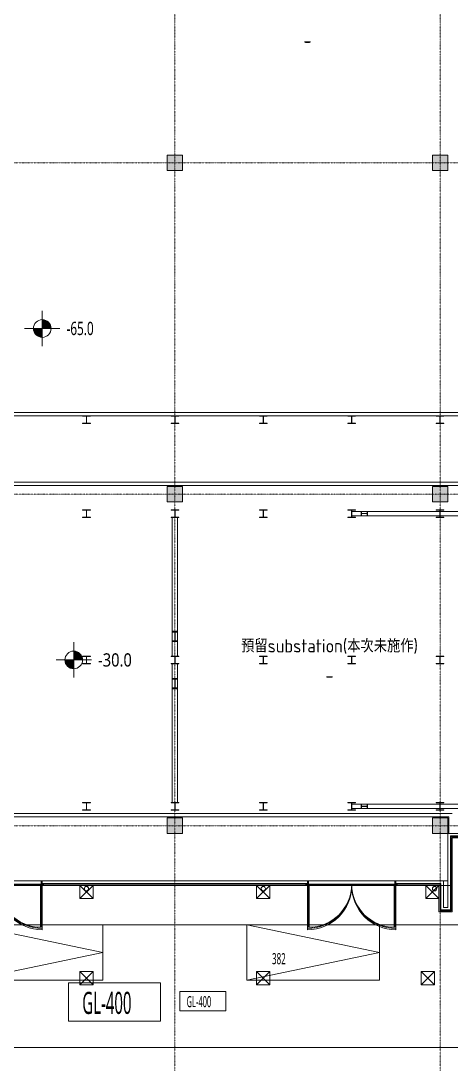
# Model space of a CAD drawing. Extents: x -76427 to 292734, y -42117 to 131250.
# Drawn here: x 132231 to 151700, y -10791 to 36422 of the extents above; entities that cross this region are included whole.
import ezdxf
from ezdxf.enums import TextEntityAlignment as Align

# ---------------------------------------------------------------- set-up
doc = ezdxf.new("R2010")
doc.units = 0
doc.header["$LTSCALE"] = 10
for name, pattern in [('H12PL1$0$CENTERK4', [0.3582, 0.3333, -0.0083, 0.0083, -0.0083]), ('H12PL1$0$JJP_三點線', [0.9, 0.3, -0.15, 0, -0.15, 0, -0.15, 0, -0.15]), ('H12PL1$0$JJP_虛線(退縮線、投影線、地下室範圍、非屬本工程、圖面分區)', [0.45, 0.3, -0.15]), ('XFM7P10ICA$0$H12PL1$0$JJP_三點線', [0.9, 0.3, -0.15, 0, -0.15, 0, -0.15, 0, -0.15]), ('XFM7P10ICA$0$H12PL1$0$TAI_虛線', [5.644, 2.822, -2.822])]:
    doc.linetypes.add(name, pattern=pattern)
for name, color, linetype in [('H12PL1$0$A-LABEL-HIGH.200K', 252, 'Continuous'), ('H12PL1$0$A-OBJE-MEP', 252, 'Continuous'), ('H12PL1$0$A-WALL-EX', 252, 'Continuous'), ('H12PL1$0$A-WALL-IN.200K', 252, 'Continuous'), ('H12PL1$0$A-ZONE', 252, 'Continuous'), ('H12PL1$0$Door', 252, 'Continuous'), ('H12PL1$0$Hattch', 252, 'Continuous'), ('H12PL1$0$L10_14_200_LEVEL', 252, 'Continuous'), ('H12PL1$0$L10_14_DRAN', 252, 'Continuous'), ('H12PL1$0$L10_14_KABE1', 252, 'Continuous'), ('H12PL1$0$L10_14_KABE3', 252, 'Continuous'), ('H12PL1$0$L10_14_LEVEL', 252, 'Continuous'), ('H12PL1$0$L10_14_PKG', 252, 'Continuous'), ('H12PL1$0$L10_14_PKG-NN', 252, 'Continuous'), ('H12PL1$0$L10_14_SIAGE1', 252, 'Continuous'), ('H12PL1$0$L10_14_SIKICHI', 252, 'Continuous'), ('H12PL1$0$L10_14_SITE', 252, 'Continuous'), ('H12PL1$0$L10_14_SUGATA3', 252, 'Continuous'), ('H12PL1$0$L10_14_TATEGU1', 252, 'Continuous'), ('H12PL1$0$L10_14_TATEGU3', 252, 'Continuous'), ('H12PL1$0$S-BEAM-SHOW.200K', 252, 'Continuous'), ('H12PL1$0$S-COL', 252, 'Continuous'), ('H12PL1$0$S-COL.200K', 252, 'Continuous'), ('H12PL1$0$S-FNDN', 252, 'Continuous'), ('H12PL1$0$S-GRID', 252, 'Continuous'), ('H12PL1$0$S-SLAB-SHOW.200K', 252, 'Continuous'), ('XFM7P10ICA$0$H12PL1$0$A-OBJE-MEP', 252, 'Continuous'), ('XFM7P10ICA$0$H12PL1$0$A-WALL-EX', 252, 'Continuous'), ('XFM7P10ICA$0$H12PL1$0$A-WALL-IN-200K.200K', 252, 'Continuous'), ('XFM7P10ICA$0$H12PL1$0$A-ZONE', 252, 'Continuous'), ('XFM7P10ICA$0$H12PL1$0$Door', 252, 'Continuous'), ('XFM7P10ICA$0$H12PL1$0$Hattch', 252, 'Continuous'), ('XFM7P10ICA$0$H12PL1$0$L-ROAD', 252, 'Continuous'), ('XFM7P10ICA$0$H12PL1$0$S-COL', 252, 'Continuous'), ('XFM7P10ICA$0$H12PL1$0$S-GRID', 252, 'Continuous'), ('XFM7P10ICA$0$H12PL1$0$S-SLAB-SHOW', 252, 'Continuous')]:
    doc.layers.add(name, color=color, linetype=linetype)
doc.styles.add('H12PL1$0$Standard', font='', dxfattribs={"width": 0.8})
doc.styles.add('XFM7P10ICA$0$H12PL1$0$Standard', font='isocp.shx', dxfattribs={"bigfont": 'chineset.shx'})
doc.styles.get('H12PL1$0$Standard').set_extended_font_data('Microsoft JhengHei')

# ---------------------------------------------------------------- blocks, each defined once
blk = doc.blocks.new('XFM7P10ICA$0$H12PL1')
at = {"layer": 'XFM7P10ICA$0$H12PL1$0$Hattch', "linetype": 'Continuous', "lineweight": 0}
for points in [[(138850, 29650), (139550, 29650), (139550, 30350), (138850, 30350)], [(150850, 29650), (151550, 29650), (151550, 30350), (150850, 30350)], [(138850, 14650), (139550, 14650), (139550, 15350), (138850, 15350)], [(150850, 14650), (151550, 14650), (151550, 15350), (150850, 15350)], [(134621.68, 7500), (135021.68, 7500), (134991.24, 7653.07), (134904.53, 7782.84), (134774.76, 7869.55), (134621.68, 7900)], [(134621.68, 7500), (134221.68, 7500), (134252.13, 7346.93), (134338.84, 7217.16), (134468.61, 7130.45), (134621.68, 7100)], [(138850, -350), (139550, -350), (139550, 350), (138850, 350)], [(150850, -350), (151550, -350), (151550, 350), (150850, 350)]]:
    blk.add_hatch(color=256, dxfattribs=at).paths.add_polyline_path(points)
at = {"layer": 'XFM7P10ICA$0$H12PL1$0$A-OBJE-MEP', "lineweight": 0, "flags": 128}
for points in [[(135295, -2850, 1), (135105, -2850, 1)], [(143295, -2850, 1), (143105, -2850, 1)], [(151045, -2850, 1), (150855, -2850, 1)]]:
    blk.add_lwpolyline(points, format="xyb", close=True, dxfattribs=at)
at = {"layer": 'XFM7P10ICA$0$H12PL1$0$A-OBJE-MEP', "lineweight": 0}
for centre in [(135200, -2850), (143200, -2850), (150950, -2850)]:
    blk.add_circle(centre, 100, dxfattribs=at)
at = {"layer": 'XFM7P10ICA$0$H12PL1$0$A-WALL-EX', "lineweight": 0}
for p, q in [((133200, -2650), (133200, -2615)), ((145200, -2650), (145200, -2615)), ((149200, -2650), (149200, -2615))]:
    blk.add_line(p, q, dxfattribs=at)
at = {"layer": 'XFM7P10ICA$0$H12PL1$0$A-WALL-EX', "lineweight": 0, "flags": 128}
for points in [[(151665, -482.5), (151700, -482.5)], [(151665, -482.5), (151665, -3815)], [(145200, -2615), (133200, -2615)], [(133200, -2650), (145200, -2650)], [(151235, -2615), (149200, -2615)], [(149200, -2650), (151200, -2650)], [(151200, -2650), (151200, -3850)], [(151235, -2615), (151235, -2650)], [(151235, -3815), (151235, -2650)], [(151200, -3850), (151235, -3850)], [(151665, -3815), (151235, -3815)], [(151235, -3850), (151700, -3850)]]:
    blk.add_lwpolyline(points, dxfattribs=at)
at = {"layer": 'XFM7P10ICA$0$H12PL1$0$A-WALL-IN-200K.200K', "linetype": 'XFM7P10ICA$0$H12PL1$0$TAI_虛線', "lineweight": 0}
for points in [[(167450, 18700), (18450, 18700)], [(167450, 18550), (18450, 18550)], [(76250, -350), (76250, 15550), (167450, 15550)], [(76400, -350), (76400, 15400), (167450, 15400)]]:
    blk.add_lwpolyline(points, dxfattribs=at)
at = {"layer": 'XFM7P10ICA$0$H12PL1$0$Door', "lineweight": 0}
for p, q in [((133200, -2650), (133200, -2615)), ((133200, -2650), (133200, -2615)), ((133200, -2650), (133200, -4650)), ((145200, -2650), (145200, -2615)), ((145200, -2650), (145200, -2615)), ((145200, -2650), (145200, -4650)), ((149200, -2650), (149200, -2615)), ((149200, -2650), (149200, -2615)), ((149200, -2650), (149200, -4650))]:
    blk.add_line(p, q, dxfattribs=at)
for centre, start, end in [((133200, -2650), 180, 270), ((145200, -2650), 270, 0), ((149200, -2650), 180, 270)]:
    blk.add_arc(centre, 2000, start, end, dxfattribs=at)
at = {"layer": 'XFM7P10ICA$0$H12PL1$0$L-ROAD', "lineweight": 0, "flags": 128}
blk.add_lwpolyline([(-15800, -9999.44), (244200.03, -10064.78), (244200.39, -552.88), (185100, -552.88), (185100, -3810), (176100, -3810), (176100, -552.88), (151750, -552.88), (151750, -3900), (151150, -3900), (151150, -2700), (127250, -2700)], dxfattribs=at)
at = {"layer": 'XFM7P10ICA$0$H12PL1$0$S-COL', "lineweight": 0, "flags": 128}
for points in [[(138850, 29650), (139550, 29650), (139550, 30350), (138850, 30350)], [(150850, 29650), (151550, 29650), (151550, 30350), (150850, 30350)], [(138850, 14650), (139550, 14650), (139550, 15350), (138850, 15350)], [(150850, 14650), (151550, 14650), (151550, 15350), (150850, 15350)], [(138850, -350), (139550, -350), (139550, 350), (138850, 350)], [(150850, -350), (151550, -350), (151550, 350), (150850, 350)]]:
    blk.add_lwpolyline(points, close=True, dxfattribs=at)
at = {"layer": 'XFM7P10ICA$0$H12PL1$0$S-GRID', "linetype": 'XFM7P10ICA$0$H12PL1$0$JJP_三點線', "lineweight": 0}
for p, q in [((139200, 128250), (139200, -28000)), ((151200, 128250), (151200, -28000)), ((-29000, 30000), (289600, 30000)), ((-29000, 15000), (289600, 15000)), ((-29000, 0), (289600, 0))]:
    blk.add_line(p, q, dxfattribs=at)
at = {"layer": 'XFM7P10ICA$0$H12PL1$0$S-SLAB-SHOW', "lineweight": 0}
for p, q in [((134621.68, 6700), (134621.68, 8300)), ((133821.68, 7500), (135421.68, 7500))]:
    blk.add_line(p, q, dxfattribs=at)
blk.add_circle((134621.68, 7500), 400, dxfattribs=at)
at = {"layer": 'XFM7P10ICA$0$H12PL1$0$A-ZONE', "style": 'XFM7P10ICA$0$H12PL1$0$Standard'}
for s, p in [('-', (145200, 35829.73)), ('預留substation(本次未施作)', (146197.79, 8438.13)), ('-', (146197.79, 7091.68))]:
    blk.add_text(s, height=600, dxfattribs=at).set_placement(p, align=Align.TOP_CENTER)
at = {"layer": 'XFM7P10ICA$0$H12PL1$0$S-SLAB-SHOW', "lineweight": 0, "insert": (135721.68, 7190.12), "char_height": 600, "attachment_point": 7, "style": 'XFM7P10ICA$0$H12PL1$0$Standard'}
blk.add_mtext('\\A1;{\\fMicrosoft JhengHei|b0|i0|c136|p34;\\W0.85;-30.0}', dxfattribs=at)
blk = doc.blocks.new('XFM7P10ICA')
blk.add_blockref('XFM7P10ICA$0$H12PL1', (0, 0))
blk = doc.blocks.new('H12PL1')
at = {"layer": 'H12PL1$0$Hattch', "linetype": 'Continuous', "lineweight": 0}
for points in [[(133200, 22500), (133600, 22500), (133569.55, 22653.07), (133482.84, 22782.84), (133353.07, 22869.55), (133200, 22900)], [(133200, 22500), (132800, 22500), (132830.45, 22346.93), (132917.16, 22217.16), (133046.93, 22130.45), (133200, 22100)]]:
    blk.add_hatch(color=256, dxfattribs=at).paths.add_polyline_path(points)
at = {"layer": 'H12PL1$0$A-LABEL-HIGH.200K', "lineweight": 0}
for p, q in [((133200, 21700), (133200, 23300)), ((132400, 22500), (134000, 22500))]:
    blk.add_line(p, q, dxfattribs=at)
blk.add_circle((133200, 22500), 400, dxfattribs=at)
at = {"layer": 'H12PL1$0$A-OBJE-MEP', "lineweight": 0, "flags": 128}
for points in [[(135295, -2850, 1), (135105, -2850, 1)], [(143295, -2850, 1), (143105, -2850, 1)], [(151045, -2850, 1), (150855, -2850, 1)]]:
    blk.add_lwpolyline(points, format="xyb", close=True, dxfattribs=at)
at = {"layer": 'H12PL1$0$A-OBJE-MEP', "lineweight": 0}
for centre in [(135200, -2850), (143200, -2850), (150950, -2850)]:
    blk.add_circle(centre, 100, dxfattribs=at)
at = {"layer": 'H12PL1$0$A-WALL-EX', "lineweight": 0}
for p, q in [((151700, -465), (151665, -465)), ((151700, -465), (151665, -465)), ((151665, -465), (151665, -500)), ((170650, -465), (151700, -465)), ((151665, -500), (151665, -3700)), ((133200, -2650), (133200, -2500)), ((145200, -2615), (133200, -2615)), ((145200, -2650), (145200, -2500)), ((149200, -2650), (149200, -2500)), ((151200, -2615), (149200, -2615)), ((151235, -2615), (151200, -2615)), ((151235, -2650), (151235, -2615)), ((151235, -2650), (151235, -2615)), ((151235, -3815), (151235, -2650)), ((151665, -3815), (151665, -3700)), ((151665, -3815), (151665, -3700)), ((151235, -3815), (151350, -3815)), ((151235, -3815), (151350, -3815)), ((151665, -3815), (151350, -3815))]:
    blk.add_line(p, q, dxfattribs=at)
at = {"layer": 'H12PL1$0$A-WALL-EX', "lineweight": 0, "flags": 128}
for points in [[(151550, -350), (151665, -350)], [(151550, -350), (151550, -3700)], [(170650, -350), (151665, -350)], [(151700, -500), (170650, -500)], [(151700, -3815), (151700, -500)], [(151200, -2650), (127200, -2650)], [(151200, -2650), (127200, -2650)], [(151200, -2650), (127200, -2650)], [(145200, -2500), (133200, -2500)], [(145200, -2650), (133200, -2650)], [(145200, -2650), (133200, -2650)], [(145200, -2650), (133200, -2650)], [(145200, -2650), (133200, -2650)], [(133200, -2650), (145200, -2650)], [(151350, -2500), (149200, -2500)], [(151200, -2650), (149200, -2650)], [(151200, -2650), (149200, -2650)], [(151200, -2650), (149200, -2650)], [(151200, -2650), (149200, -2650)], [(149200, -2650), (151200, -2650)], [(151200, -2650), (151200, -3850)], [(151350, -2500), (151350, -2615)], [(151350, -3700), (151350, -2615)], [(151550, -3700), (151350, -3700)], [(151200, -3850), (151235, -3850)], [(151235, -3850), (151700, -3850)], [(151700, -3850), (151700, -3815)]]:
    blk.add_lwpolyline(points, dxfattribs=at)
at = {"layer": 'H12PL1$0$A-WALL-IN.200K', "lineweight": 0, "flags": 128}
for points in [[(243150, 18700), (39500, 18700)], [(131375, 18550), (135025, 18550)], [(135375, 18550), (139025, 18550)], [(139375, 18550), (143025, 18550)], [(143375, 18550), (147025, 18550)], [(147375, 18550), (151025, 18550)], [(151375, 18550), (155225, 18550)], [(167450, 15550), (42650, 15550)], [(102550, 15400), (167450, 15400)], [(151750, 550), (126650, 550)], [(126800, 400), (151600, 400)], [(151600, 400), (151600, -350)], [(151750, -350), (151600, -350)]]:
    blk.add_lwpolyline(points, dxfattribs=at)
at = {"layer": 'H12PL1$0$Door', "lineweight": 0}
for p, q in [((133120, -2650), (133120, -4600)), ((133150, -2650), (133120, -2650)), ((133200, -2500), (133150, -2500)), ((133150, -2500), (133150, -2650)), ((133150, -4600), (133150, -2650)), ((133150, -2650), (133200, -2650)), ((133200, -2650), (133200, -2500)), ((145250, -2500), (145200, -2500)), ((145200, -2500), (145200, -2650)), ((145200, -2650), (145250, -2650)), ((145250, -2650), (145250, -2500)), ((145250, -2650), (145250, -4600)), ((145280, -2650), (145250, -2650)), ((145280, -4600), (145280, -2650)), ((149120, -2650), (149120, -4600)), ((149150, -2650), (149120, -2650)), ((149200, -2500), (149150, -2500)), ((149150, -2500), (149150, -2650)), ((149150, -4600), (149150, -2650)), ((149150, -2650), (149200, -2650)), ((149200, -2650), (149200, -2500)), ((133120, -4600), (133150, -4600)), ((145250, -4600), (145280, -4600)), ((149120, -4600), (149150, -4600))]:
    blk.add_line(p, q, dxfattribs=at)
for centre, start, end in [((133150, -2650), 180, 270), ((145250, -2650), 270, 0), ((149150, -2650), 180, 270)]:
    blk.add_arc(centre, 1950, start, end, dxfattribs=at)
at = {"layer": 'H12PL1$0$L10_14_200_LEVEL', "lineweight": 0, "flags": 128}
blk.add_lwpolyline([(139419.68, -7510.42), (141500.77, -7510.42), (141500.77, -8378.31), (139419.68, -8378.31)], close=True, dxfattribs=at)
at = {"layer": 'H12PL1$0$L10_14_DRAN', "lineweight": 0}
for centre in [(135200, -2850), (135200, -2850), (143200, -2850), (143200, -2850), (150950, -2850), (150950, -2850)]:
    blk.add_circle(centre, 100, dxfattribs=at)
at = {"layer": 'H12PL1$0$L10_14_KABE1', "lineweight": 0}
for p, q in [((133262.5, -2700), (145132.5, -2700)), ((151150, -2700), (149262.5, -2700)), ((151150, -3900), (151150, -2700)), ((151750, -3900), (151150, -3900))]:
    blk.add_line(p, q, dxfattribs=at)
at = {"layer": 'H12PL1$0$L10_14_KABE3', "lineweight": 0}
for p, q in [((133262.5, -2650), (133262.5, -2700)), ((145132.5, -2650), (145132.5, -2700)), ((149262.5, -2650), (149262.5, -2700))]:
    blk.add_line(p, q, dxfattribs=at)
at = {"layer": 'H12PL1$0$L10_14_LEVEL', "lineweight": 0, "flags": 128}
blk.add_lwpolyline([(134387.64, -7114.17), (138549.81, -7114.17), (138549.81, -8849.94), (134387.64, -8849.94)], close=True, dxfattribs=at)
at = {"layer": 'H12PL1$0$L10_14_PKG', "lineweight": 0, "flags": 128}
for points in [[(129937.5, -6985), (135937.5, -5735), (129937.5, -4485)], [(142462.5, -6985), (148462.5, -5735), (142462.5, -4485)]]:
    blk.add_lwpolyline(points, dxfattribs=at)
for points in [[(129937.5, -6985), (135937.5, -6985), (135937.5, -4485), (129937.5, -4485)], [(142462.5, -6985), (148462.5, -6985), (148462.5, -4485), (142462.5, -4485)]]:
    blk.add_lwpolyline(points, close=True, dxfattribs=at)
at = {"layer": 'H12PL1$0$L10_14_SIAGE1', "lineweight": 0}
for p, q in [((133237.5, -2700), (133262.5, -2700)), ((145132.5, -2700), (145157.5, -2700)), ((149237.5, -2700), (149262.5, -2700))]:
    blk.add_line(p, q, dxfattribs=at)
at = {"layer": 'H12PL1$0$L10_14_SIKICHI', "linetype": 'H12PL1$0$CENTERK4', "lineweight": 0}
blk.add_line((263352.82, -10066.2), (-23200, -9996.16), dxfattribs=at)
at = {"layer": 'H12PL1$0$L10_14_SITE', "lineweight": 0}
blk.add_line((152524.63, -4485), (123488.96, -4485), dxfattribs=at)
at = {"layer": 'H12PL1$0$L10_14_SUGATA3', "lineweight": 0}
for p, q in [((134900, -3300), (135500, -2700)), ((134900, -2700), (135500, -3300)), ((142900, -2700), (143500, -3300)), ((142900, -3300), (143500, -2700)), ((150550, -3300), (151150, -2700)), ((150550, -2700), (151150, -3300)), ((134900, -6600), (135500, -7200)), ((134900, -7200), (135500, -6600)), ((142900, -6600), (143500, -7200)), ((142900, -7200), (143500, -6600)), ((150350, -6600), (150950, -7200)), ((150350, -7200), (150950, -6600))]:
    blk.add_line(p, q, dxfattribs=at)
at = {"layer": 'H12PL1$0$L10_14_SUGATA3', "lineweight": 0, "flags": 128}
for points in [[(134900, -3300), (135500, -3300), (135500, -2700), (134900, -2700)], [(142900, -3300), (143500, -3300), (143500, -2700), (142900, -2700)], [(150550, -3300), (151150, -3300), (151150, -2700), (150550, -2700)], [(134900, -7200), (135500, -7200), (135500, -6600), (134900, -6600)], [(142900, -7200), (143500, -7200), (143500, -6600), (142900, -6600)], [(150350, -7200), (150950, -7200), (150950, -6600), (150350, -6600)]]:
    blk.add_lwpolyline(points, close=True, dxfattribs=at)
at = {"layer": 'H12PL1$0$L10_14_TATEGU1', "lineweight": 0, "flags": 128}
for points in [[(133237.5, -2675), (133237.5, -2710), (133212.5, -2710), (133212.5, -2665), (133197.5, -2665), (133197.5, -2650)], [(145157.5, -2675), (145157.5, -2710), (145182.5, -2710), (145182.5, -2665), (145197.5, -2665), (145197.5, -2650)], [(149237.5, -2675), (149237.5, -2710), (149212.5, -2710), (149212.5, -2665), (149197.5, -2665), (149197.5, -2650)]]:
    blk.add_lwpolyline(points, dxfattribs=at)
at = {"layer": 'H12PL1$0$L10_14_TATEGU3', "lineweight": 0}
for p, q in [((133200, -4710), (133200, -2710)), ((145200, -4710), (145200, -2710)), ((147200, -2800), (147200, -2650)), ((149200, -4710), (149200, -2710))]:
    blk.add_line(p, q, dxfattribs=at)
at = {"layer": 'H12PL1$0$L10_14_TATEGU3', "lineweight": 0, "flags": 128}
for points in [[(133207.5, -2710), (129192.5, -2710), (129192.5, -2670), (133207.5, -2670)], [(149207.5, -2710), (145192.5, -2710), (145192.5, -2670), (149207.5, -2670)]]:
    blk.add_lwpolyline(points, close=True, dxfattribs=at)
at = {"layer": 'H12PL1$0$L10_14_TATEGU3', "lineweight": 0}
for centre, start, end in [((133200, -2710), 180, 270), ((145200, -2710), 270, 0), ((149200, -2710), 180, 270)]:
    blk.add_arc(centre, 2000, start, end, dxfattribs=at)
at = {"layer": 'H12PL1$0$S-BEAM-SHOW.200K', "linetype": 'H12PL1$0$JJP_虛線(退縮線、投影線、地下室範圍、非屬本工程、圖面分區)', "lineweight": 0}
for p, q in [((147632.43, 14225), (147200, 14225)), ((147200, 14225), (147200, 14025)), ((147632.43, 14025), (147200, 14025)), ((139075, 8333.91), (139075, 7675)), ((139325, 8333.91), (139325, 7675)), ((139075, 7675), (139325, 7675)), ((139075, 6666.09), (139075, 7325)), ((139325, 7325), (139075, 7325)), ((139325, 6666.09), (139325, 7325)), ((147632.43, 975), (147200, 975)), ((147200, 975), (147200, 775)), ((147632.43, 775), (147200, 775))]:
    blk.add_line(p, q, dxfattribs=at)
at = {"layer": 'H12PL1$0$S-BEAM-SHOW.200K', "lineweight": 0}
for p, q in [((151200, 14225), (147632.43, 14225)), ((147649.45, 14225), (147632.43, 14225)), ((147632.43, 14225), (147632.43, 14025)), ((147649.45, 14135), (147649.45, 14225)), ((147916.08, 14225), (147899.06, 14225)), ((147899.06, 14225), (147899.06, 14135)), ((147916.08, 14025), (147916.08, 14225)), ((151200, 14225), (154940.01, 14225)), ((139075, 13950), (139075, 8333.91)), ((139075, 13950), (139325, 13950)), ((139325, 13950), (139325, 8333.91)), ((151200, 14025), (147632.43, 14025)), ((147632.43, 14025), (147649.45, 14025)), ((147651.94, 14130.76), (147649.45, 14135)), ((147649.45, 14115), (147651.94, 14119.24)), ((147649.45, 14025), (147649.45, 14115)), ((147657.96, 14129), (147651.94, 14130.76)), ((147651.94, 14119.24), (147657.96, 14121)), ((147890.55, 14129), (147657.96, 14129)), ((147657.96, 14121), (147890.55, 14121)), ((147896.57, 14130.76), (147890.55, 14129)), ((147890.55, 14121), (147896.57, 14119.24)), ((147899.06, 14135), (147896.57, 14130.76)), ((147896.57, 14119.24), (147899.06, 14115)), ((147899.06, 14115), (147899.06, 14025)), ((147899.06, 14025), (147916.08, 14025)), ((151200, 14025), (154940.01, 14025)), ((139325, 8801.98), (139075, 8801.98)), ((139075, 8801.98), (139075, 8764.53)), ((139075, 8764.53), (139194, 8764.53)), ((139194, 8764.53), (139206, 8764.53)), ((139206, 8764.53), (139194, 8764.53)), ((139194, 8764.53), (139194, 8371.36)), ((139206, 8764.53), (139325, 8764.53)), ((139206, 8371.36), (139206, 8764.53)), ((139325, 8764.53), (139325, 8801.98)), ((139075, 8371.36), (139075, 8333.91)), ((139194, 8371.36), (139075, 8371.36)), ((139075, 8333.91), (139325, 8333.91)), ((139194, 8371.36), (139206, 8371.36)), ((139206, 8371.36), (139194, 8371.36)), ((139325, 8371.36), (139206, 8371.36)), ((139325, 8333.91), (139325, 8371.36)), ((139075, 1050), (139075, 6666.09)), ((139325, 6666.09), (139075, 6666.09)), ((139075, 6666.09), (139075, 6628.64)), ((139075, 6628.64), (139194, 6628.64)), ((139206, 6628.64), (139194, 6628.64)), ((139194, 6628.64), (139194, 6235.47)), ((139194, 6628.64), (139206, 6628.64)), ((139206, 6235.47), (139206, 6628.64)), ((139206, 6628.64), (139325, 6628.64)), ((139325, 1050), (139325, 6666.09)), ((139325, 6628.64), (139325, 6666.09)), ((139075, 6235.47), (139075, 6198.02)), ((139194, 6235.47), (139075, 6235.47)), ((139075, 6198.02), (139325, 6198.02)), ((139206, 6235.47), (139194, 6235.47)), ((139194, 6235.47), (139206, 6235.47)), ((139325, 6235.47), (139206, 6235.47)), ((139325, 6198.02), (139325, 6235.47)), ((139325, 1050), (139075, 1050)), ((151200, 975), (147632.43, 975)), ((147649.45, 975), (147632.43, 975)), ((147632.43, 975), (147632.43, 775)), ((147649.45, 885), (147649.45, 975)), ((147916.08, 975), (147899.06, 975)), ((147899.06, 975), (147899.06, 885)), ((147916.08, 775), (147916.08, 975)), ((151200, 975), (154940.01, 975)), ((151200, 775), (147632.43, 775)), ((147632.43, 775), (147649.45, 775)), ((147651.94, 880.76), (147649.45, 885)), ((147649.45, 865), (147651.94, 869.24)), ((147649.45, 775), (147649.45, 865)), ((147657.96, 879), (147651.94, 880.76)), ((147651.94, 869.24), (147657.96, 871)), ((147890.55, 879), (147657.96, 879)), ((147657.96, 871), (147890.55, 871)), ((147896.57, 880.76), (147890.55, 879)), ((147890.55, 871), (147896.57, 869.24)), ((147899.06, 885), (147896.57, 880.76)), ((147896.57, 869.24), (147899.06, 865)), ((147899.06, 865), (147899.06, 775)), ((147899.06, 775), (147916.08, 775)), ((151200, 775), (154940.01, 775))]:
    blk.add_line(p, q, dxfattribs=at)
at = {"layer": 'H12PL1$0$S-COL', "lineweight": 0, "flags": 128}
for points in [[(138850, 29650), (139550, 29650), (139550, 30350), (138850, 30350)], [(150850, 29650), (151550, 29650), (151550, 30350), (150850, 30350)], [(138850, 14650), (139550, 14650), (139550, 15350), (138850, 15350)], [(150850, 14650), (151550, 14650), (151550, 15350), (150850, 15350)], [(138850, -350), (139550, -350), (139550, 350), (138850, 350)], [(150850, 350), (150850, -350), (151550, -350), (151550, 350)]]:
    blk.add_lwpolyline(points, close=True, dxfattribs=at)
at = {"layer": 'H12PL1$0$S-COL.200K', "lineweight": 0, "flags": 128}
for points in [[(135375, 18550), (135375, 18531), (135213, 18531, 0.41421356), (135206, 18524), (135206, 18226, 0.41421356), (135213, 18219), (135375, 18219), (135375, 18200), (135025, 18200), (135025, 18219), (135187, 18219, 0.41421356), (135194, 18226), (135194, 18524, 0.41421356), (135187, 18531), (135025, 18531), (135025, 18550)], [(139375, 18550), (139375, 18531), (139213, 18531, 0.41421356), (139206, 18524), (139206, 18226, 0.41421356), (139213, 18219), (139375, 18219), (139375, 18200), (139025, 18200), (139025, 18219), (139187, 18219, 0.41421356), (139194, 18226), (139194, 18524, 0.41421356), (139187, 18531), (139025, 18531), (139025, 18550)], [(143375, 18550), (143375, 18531), (143213, 18531, 0.41421356), (143206, 18524), (143206, 18226, 0.41421356), (143213, 18219), (143375, 18219), (143375, 18200), (143025, 18200), (143025, 18219), (143187, 18219, 0.41421356), (143194, 18226), (143194, 18524, 0.41421356), (143187, 18531), (143025, 18531), (143025, 18550)], [(147375, 18550), (147375, 18531), (147213, 18531, 0.41421356), (147206, 18524), (147206, 18226, 0.41421356), (147213, 18219), (147375, 18219), (147375, 18200), (147025, 18200), (147025, 18219), (147187, 18219, 0.41421356), (147194, 18226), (147194, 18524, 0.41421356), (147187, 18531), (147025, 18531), (147025, 18550)], [(151375, 18550), (151375, 18531), (151213, 18531, 0.41421356), (151206, 18524), (151206, 18226, 0.41421356), (151213, 18219), (151375, 18219), (151375, 18200), (151025, 18200), (151025, 18219), (151187, 18219, 0.41421356), (151194, 18226), (151194, 18524, 0.41421356), (151187, 18531), (151025, 18531), (151025, 18550)], [(135375, 14300), (135375, 14281), (135213, 14281, 0.41421356), (135206, 14274), (135206, 13976, 0.41421356), (135213, 13969), (135375, 13969), (135375, 13950), (135025, 13950), (135025, 13969), (135187, 13969, 0.41421356), (135194, 13976), (135194, 14274, 0.41421356), (135187, 14281), (135025, 14281), (135025, 14300)], [(139375, 14300), (139375, 14281), (139213, 14281, 0.41421356), (139206, 14274), (139206, 13976, 0.41421356), (139213, 13969), (139375, 13969), (139375, 13950), (139025, 13950), (139025, 13969), (139187, 13969, 0.41421356), (139194, 13976), (139194, 14274, 0.41421356), (139187, 14281), (139025, 14281), (139025, 14300)], [(143375, 14300), (143375, 14281), (143213, 14281, 0.41421356), (143206, 14274), (143206, 13976, 0.41421356), (143213, 13969), (143375, 13969), (143375, 13950), (143025, 13950), (143025, 13969), (143187, 13969, 0.41421356), (143194, 13976), (143194, 14274, 0.41421356), (143187, 14281), (143025, 14281), (143025, 14300)], [(147375, 14300), (147375, 14281), (147213, 14281, 0.41421356), (147206, 14274), (147206, 13976, 0.41421356), (147213, 13969), (147375, 13969), (147375, 13950), (147025, 13950), (147025, 13969), (147187, 13969, 0.41421356), (147194, 13976), (147194, 14274, 0.41421356), (147187, 14281), (147025, 14281), (147025, 14300)], [(151375, 14300), (151375, 14281), (151213, 14281, 0.41421356), (151206, 14274), (151206, 13976, 0.41421356), (151213, 13969), (151375, 13969), (151375, 13950), (151025, 13950), (151025, 13969), (151187, 13969, 0.41421356), (151194, 13976), (151194, 14274, 0.41421356), (151187, 14281), (151025, 14281), (151025, 14300)], [(135375, 7675), (135375, 7656), (135213, 7656, 0.41421356), (135206, 7649), (135206, 7351, 0.41421356), (135213, 7344), (135375, 7344), (135375, 7325), (135025, 7325), (135025, 7344), (135187, 7344, 0.41421356), (135194, 7351), (135194, 7649, 0.41421356), (135187, 7656), (135025, 7656), (135025, 7675)], [(139375, 7675), (139375, 7656), (139213, 7656, 0.41421356), (139206, 7649), (139206, 7351, 0.41421356), (139213, 7344), (139375, 7344), (139375, 7325), (139025, 7325), (139025, 7344), (139187, 7344, 0.41421356), (139194, 7351), (139194, 7649, 0.41421356), (139187, 7656), (139025, 7656), (139025, 7675)], [(143375, 7675), (143375, 7656), (143213, 7656, 0.41421356), (143206, 7649), (143206, 7351, 0.41421356), (143213, 7344), (143375, 7344), (143375, 7325), (143025, 7325), (143025, 7344), (143187, 7344, 0.41421356), (143194, 7351), (143194, 7649, 0.41421356), (143187, 7656), (143025, 7656), (143025, 7675)], [(147375, 7675), (147375, 7656), (147213, 7656, 0.41421356), (147206, 7649), (147206, 7351, 0.41421356), (147213, 7344), (147375, 7344), (147375, 7325), (147025, 7325), (147025, 7344), (147187, 7344, 0.41421356), (147194, 7351), (147194, 7649, 0.41421356), (147187, 7656), (147025, 7656), (147025, 7675)], [(151375, 7675), (151375, 7656), (151213, 7656, 0.41421356), (151206, 7649), (151206, 7351, 0.41421356), (151213, 7344), (151375, 7344), (151375, 7325), (151025, 7325), (151025, 7344), (151187, 7344, 0.41421356), (151194, 7351), (151194, 7649, 0.41421356), (151187, 7656), (151025, 7656), (151025, 7675)], [(135375, 1050), (135375, 1031), (135213, 1031, 0.41421356), (135206, 1024), (135206, 726, 0.41421356), (135213, 719), (135375, 719), (135375, 700), (135025, 700), (135025, 719), (135187, 719, 0.41421356), (135194, 726), (135194, 1024, 0.41421356), (135187, 1031), (135025, 1031), (135025, 1050)], [(139375, 1050), (139375, 1031), (139213, 1031, 0.41421356), (139206, 1024), (139206, 726, 0.41421356), (139213, 719), (139375, 719), (139375, 700), (139025, 700), (139025, 719), (139187, 719, 0.41421356), (139194, 726), (139194, 1024, 0.41421356), (139187, 1031), (139025, 1031), (139025, 1050)], [(143375, 1050), (143375, 1031), (143213, 1031, 0.41421356), (143206, 1024), (143206, 726, 0.41421356), (143213, 719), (143375, 719), (143375, 700), (143025, 700), (143025, 719), (143187, 719, 0.41421356), (143194, 726), (143194, 1024, 0.41421356), (143187, 1031), (143025, 1031), (143025, 1050)], [(147375, 1050), (147375, 1031), (147213, 1031, 0.41421356), (147206, 1024), (147206, 726, 0.41421356), (147213, 719), (147375, 719), (147375, 700), (147025, 700), (147025, 719), (147187, 719, 0.41421356), (147194, 726), (147194, 1024, 0.41421356), (147187, 1031), (147025, 1031), (147025, 1050)], [(151375, 1050), (151375, 1031), (151213, 1031, 0.41421356), (151206, 1024), (151206, 726, 0.41421356), (151213, 719), (151375, 719), (151375, 700), (151025, 700), (151025, 719), (151187, 719, 0.41421356), (151194, 726), (151194, 1024, 0.41421356), (151187, 1031), (151025, 1031), (151025, 1050)]]:
    blk.add_lwpolyline(points, format="xyb", close=True, dxfattribs=at)
at = {"layer": 'H12PL1$0$S-FNDN', "lineweight": 0, "flags": 128}
blk.add_lwpolyline([(110700, 45300), (119350, 45300), (119350, -550), (126650, -550), (126650, -2700), (151750, -2700), (151750, -550), (159050, -550), (159050, 45300), (166725, 45300), (166725, 50030), (159050, 50030), (159050, 90550), (119350, 90550), (119350, 50030), (110700, 50030)], close=True, dxfattribs=at)
at = {"layer": 'H12PL1$0$S-GRID', "linetype": 'H12PL1$0$JJP_三點線', "lineweight": 0}
for p, q in [((139200, 128250), (139200, -28000)), ((151200, 128250), (151200, -28000)), ((-29000, 30000), (289600, 30000)), ((-29000, 15000), (289600, 15000)), ((-29000, 0), (289600, 0))]:
    blk.add_line(p, q, dxfattribs=at)
at = {"layer": 'H12PL1$0$S-SLAB-SHOW.200K', "lineweight": 0, "flags": 128}
blk.add_lwpolyline([(97475, 18700), (97475, 15550), (93300, 15550), (93300, -350), (126850, -350), (126850, -2500), (151550, -2500), (151550, -350), (167450, -350), (167450, 15550), (164000, 15550), (164000, 18700)], close=True, dxfattribs=at)
at = {"layer": 'H12PL1$0$A-LABEL-HIGH.200K', "lineweight": 0, "insert": (134300, 22190.12), "char_height": 600, "attachment_point": 7, "style": 'H12PL1$0$Standard'}
blk.add_mtext('\\A1;{\\W0.68;-65.0}', dxfattribs=at)
at = {"layer": 'H12PL1$0$A-ZONE', "style": 'H12PL1$0$Standard'}
blk.add_text('-', height=600, dxfattribs=at).set_placement((145200, 35829.73), align=Align.TOP_CENTER)
at = {"layer": 'H12PL1$0$L10_14_200_LEVEL', "linetype": 'Continuous', "lineweight": 0, "insert": (139730.37, -7966.23), "char_height": 500, "attachment_point": 4, "style": 'H12PL1$0$Standard'}
blk.add_mtext('\\A1;{\\W0.52;GL-400}', dxfattribs=at)
at = {"layer": 'H12PL1$0$L10_14_LEVEL', "linetype": 'Continuous', "lineweight": 0, "insert": (135009.02, -8025.79), "char_height": 1000, "attachment_point": 4, "style": 'H12PL1$0$Standard'}
blk.add_mtext('\\A1;{\\W0.52;GL-400}', dxfattribs=at)
at = {"layer": 'H12PL1$0$L10_14_PKG-NN', "linetype": 'Continuous', "lineweight": 0, "insert": (143593.03, -6275.21), "char_height": 500, "attachment_point": 7, "style": 'H12PL1$0$Standard'}
blk.add_mtext('\\A1;{\\W0.56;382}', dxfattribs=at)

msp = doc.modelspace()

# ---------------------------------------------------------------- block references
msp.add_blockref('XFM7P10ICA', (0, 0))

# ---------------------------------------------------------------- next in the draw order: block references
msp.add_blockref('H12PL1', (0, 0))

doc.saveas('drawing.dxf')
